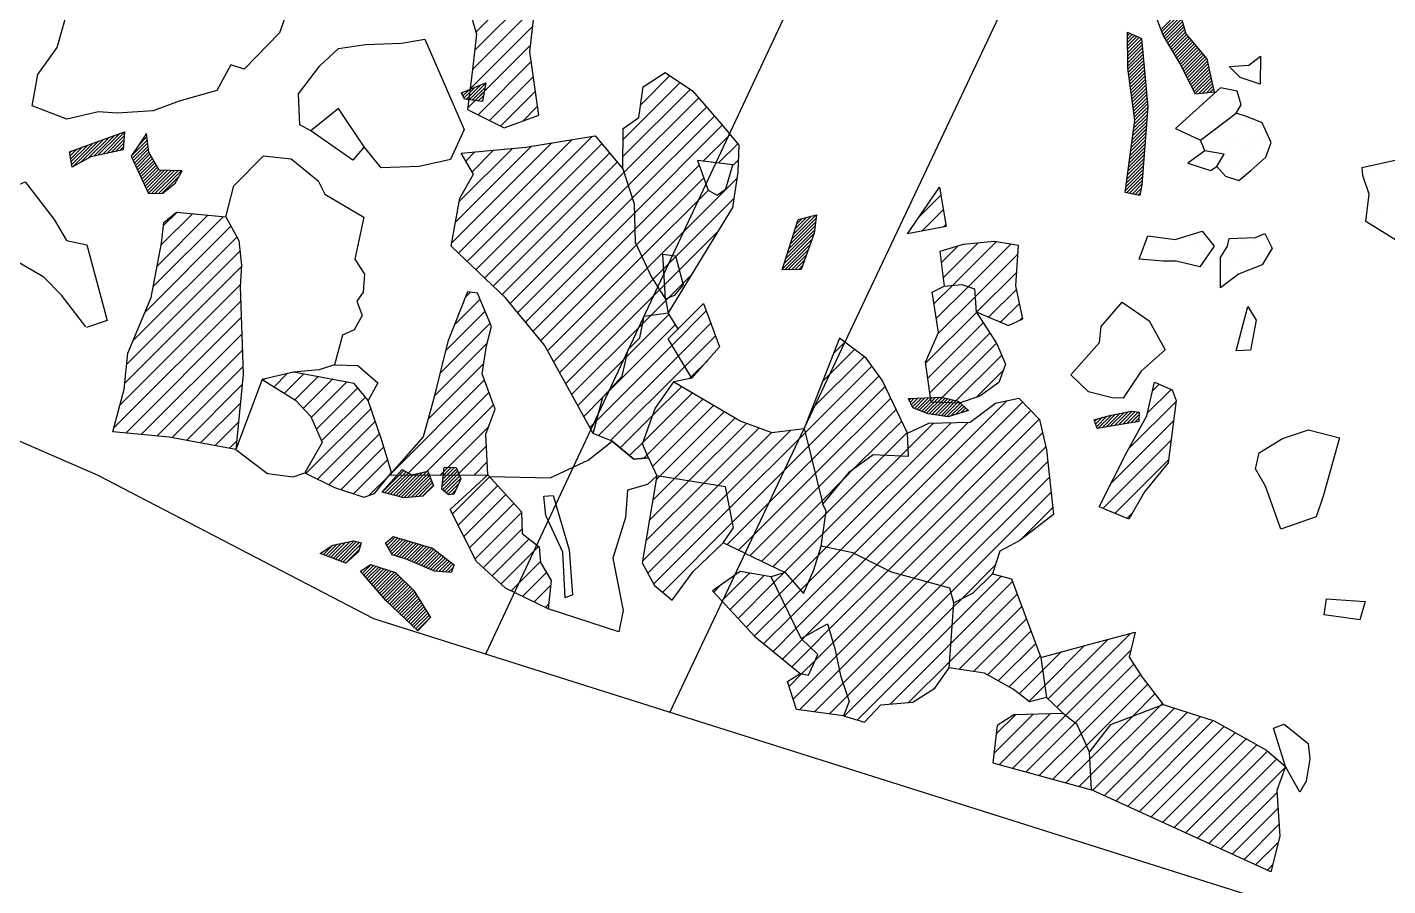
# Model space of a CAD drawing. Header units: metres. Extents: x -9.02 to -4.95, y -14.64 to -9.41.
# Drawn here: x -7.942 to -6.525, y -14.091 to -13.197 of the extents above; entities that cross this region are included whole.
import ezdxf

# ---------------------------------------------------------------- set-up
doc = ezdxf.new("R2010")
doc.units = ezdxf.units.M
doc.header["$LTSCALE"] = 25
doc.header["$MEASUREMENT"] = 0
doc.linetypes.add('STRICHPUNKTX2', pattern=[2, 1, -0.5, 0, -0.5])
doc.layers.get('0').update_dxf_attribs({"linetype": 'CONTINUOUS'})
for name, color, linetype in [('FEUER', 1, 'CONTINUOUS'), ('GRABUNGSGRENZE', 3, 'STRICHPUNKTX2'), ('KNOCHEN', 2, 'CONTINUOUS'), ('KNOCHENSCHRAFF', 2, 'CONTINUOUS'), ('STEINE', 4, 'CONTINUOUS'), ('STEINESCHRAFF', 4, 'CONTINUOUS')]:
    doc.layers.add(name, color=color, linetype=linetype)

# ---------------------------------------------------------------- blocks, each defined once
blk = doc.blocks.new('*X3')
at = {"color": 0}
for p, q in [((-748.7, -1327.11), (-747.57, -1325.98)), ((-748.47, -1327.23), (-746.97, -1325.74)), ((-748.15, -1327.27), (-746.43, -1325.55)), ((-747.84, -1327.31), (-746.51, -1325.98)), ((-748.92, -1326.63), (-748.77, -1326.47)), ((-748.81, -1326.87), (-748.17, -1326.23)), ((-747.52, -1327.35), (-746.58, -1326.41)), ((-747.21, -1327.39), (-746.66, -1326.84)), ((-746.9, -1327.43), (-746.74, -1327.27)), ((-789.43, -1334.26), (-786.75, -1331.58)), ((-788.63, -1333.8), (-786.2, -1331.38)), ((-787.82, -1333.35), (-785.64, -1331.18)), ((-787.26, -1333.14), (-785.09, -1330.97)), ((-786.81, -1333.05), (-784.53, -1330.77)), ((-786.35, -1332.95), (-784.04, -1330.63)), ((-785.9, -1332.85), (-784.07, -1331.02)), ((-785.45, -1332.75), (-784.1, -1331.4)), ((-783.36, -1333.13), (-781.67, -1331.45)), ((-782.6, -1332.02), (-781.71, -1331.13)), ((-781.84, -1330.91), (-781.75, -1330.81)), ((-789.74, -1332.8), (-789.53, -1332.59)), ((-789.69, -1333.1), (-788.97, -1332.38)), ((-789.64, -1333.41), (-788.42, -1332.18)), ((-789.59, -1333.71), (-787.86, -1331.98)), ((-789.54, -1334.01), (-787.31, -1331.78)), ((-785, -1332.65), (-784.12, -1331.78)), ((-784.55, -1332.55), (-784.15, -1332.16)), ((-783.24, -1333.37), (-781.64, -1331.77)), ((-783.13, -1333.61), (-781.6, -1332.08)), ((-783.02, -1333.86), (-781.57, -1332.4)), ((-782.91, -1334.1), (-781.53, -1332.72)), ((-782.8, -1334.34), (-781.4, -1332.94)), ((-782.68, -1334.58), (-781.27, -1333.16)), ((-782.57, -1334.82), (-781.14, -1333.39)), ((-782.46, -1335.06), (-781.01, -1333.61)), ((-782.35, -1335.3), (-780.88, -1333.84)), ((-782.23, -1335.55), (-780.75, -1334.06)), ((-782.12, -1335.79), (-780.62, -1334.28)), ((-782.01, -1336.03), (-780.49, -1334.51)), ((-781.9, -1336.27), (-780.21, -1334.59)), ((-781.79, -1336.51), (-779.87, -1334.6)), ((-781.67, -1336.75), (-779.53, -1334.61)), ((-781.56, -1336.99), (-779.19, -1334.62)), ((-781.24, -1337.02), (-778.85, -1334.63)), ((-780.88, -1337.02), (-778.51, -1334.65)), ((-780.52, -1337.02), (-778.16, -1334.66)), ((-780.17, -1337.02), (-778.36, -1335.21))]:
    blk.add_line(p, q, dxfattribs=at)
blk = doc.blocks.new('*X4')
at = {"color": 0}
for p, q in [((-750.95, -1367.19), (-749.46, -1365.7)), ((-750.91, -1366.8), (-749.68, -1365.57)), ((-750.87, -1366.41), (-750.03, -1365.56)), ((-750.83, -1366.01), (-750.37, -1365.55)), ((-750.79, -1365.62), (-750.71, -1365.54)), ((-757.21, -1368.15), (-754.95, -1365.89)), ((-756.93, -1368.22), (-754.72, -1366.01)), ((-756.64, -1368.29), (-754.49, -1366.13)), ((-756.36, -1368.36), (-754.26, -1366.26)), ((-756.08, -1368.44), (-753.93, -1366.28)), ((-755.8, -1368.51), (-753.48, -1366.18)), ((-755.52, -1368.58), (-753.02, -1366.08)), ((-755.24, -1368.65), (-752.57, -1365.98)), ((-754.95, -1368.72), (-752.38, -1366.15)), ((-754.57, -1368.69), (-752.29, -1366.41)), ((-754.18, -1368.66), (-752.19, -1366.66)), ((-753.79, -1368.62), (-752.09, -1366.92)), ((-750.99, -1367.59), (-749.36, -1365.96)), ((-750.94, -1367.89), (-749.26, -1366.21)), ((-750.75, -1368.05), (-749.16, -1366.46)), ((-750.56, -1368.21), (-749.06, -1366.71)), ((-753.41, -1368.59), (-752, -1367.18)), ((-753.02, -1368.56), (-751.9, -1367.44)), ((-750.37, -1368.38), (-749.29, -1367.3)), ((-750.01, -1368.38), (-749.57, -1367.93)), ((-756.74, -1373.69), (-755.86, -1372.81)), ((-763.36, -1374.65), (-762.4, -1373.69)), ((-763.1, -1374.75), (-761.92, -1373.56)), ((-762.84, -1374.84), (-761.46, -1373.46)), ((-762.59, -1374.94), (-761.01, -1373.36)), ((-762.33, -1375.04), (-760.55, -1373.26)), ((-762.07, -1375.13), (-760.15, -1373.21)), ((-761.81, -1375.23), (-759.88, -1373.29)), ((-761.56, -1375.33), (-759.6, -1373.37)), ((-761.3, -1375.42), (-759.45, -1373.57)), ((-761.04, -1375.52), (-759.62, -1374.1)), ((-756.61, -1373.92), (-755.59, -1372.89)), ((-756.49, -1374.15), (-755.31, -1372.97)), ((-756.36, -1374.37), (-755.04, -1373.05)), ((-756.24, -1374.6), (-754.77, -1373.14)), ((-756.01, -1374.73), (-754.5, -1373.22)), ((-755.74, -1374.81), (-754.23, -1373.3)), ((-755.47, -1374.9), (-753.96, -1373.38)), ((-755.2, -1374.98), (-753.69, -1373.47)), ((-754.93, -1375.06), (-753.42, -1373.55)), ((-754.66, -1375.15), (-753.14, -1373.63)), ((-754.41, -1375.25), (-752.87, -1373.71)), ((-754.16, -1375.36), (-752.6, -1373.8)), ((-753.91, -1375.46), (-752.33, -1373.88)), ((-753.67, -1375.57), (-752.06, -1373.96)), ((-753.42, -1375.67), (-751.84, -1374.09)), ((-763.61, -1374.55), (-763.45, -1374.39)), ((-753.17, -1375.78), (-751.64, -1374.25)), ((-752.92, -1375.88), (-751.44, -1374.4)), ((-752.67, -1375.99), (-751.24, -1374.55)), ((-752.42, -1376.09), (-751.04, -1374.7)), ((-752.17, -1376.2), (-750.83, -1374.86)), ((-751.93, -1376.3), (-750.63, -1375.01)), ((-751.65, -1376.38), (-750.43, -1375.16)), ((-751.32, -1376.41), (-750.23, -1375.31)), ((-751, -1376.43), (-750.03, -1375.47)), ((-750.67, -1376.46), (-749.83, -1375.62)), ((-759.46, -1376.41), (-759.32, -1376.27)), ((-759.29, -1376.6), (-758.37, -1375.68)), ((-759.13, -1376.79), (-758.11, -1375.76)), ((-758.96, -1376.97), (-757.84, -1375.85)), ((-758.8, -1377.16), (-757.57, -1375.94)), ((-758.63, -1377.35), (-757.31, -1376.02)), ((-758.47, -1377.54), (-757.04, -1376.11)), ((-758.31, -1377.73), (-756.77, -1376.2)), ((-758.14, -1377.92), (-756.5, -1376.28)), ((-757.98, -1378.11), (-756.24, -1376.37)), ((-757.81, -1378.3), (-755.97, -1376.46)), ((-757.65, -1378.49), (-755.74, -1376.58)), ((-757.49, -1378.68), (-755.57, -1376.76)), ((-757.32, -1378.87), (-755.39, -1376.93)), ((-750.34, -1376.48), (-749.84, -1375.98)), ((-757.16, -1379.06), (-755.21, -1377.11)), ((-757, -1379.25), (-755.03, -1377.28)), ((-756.83, -1379.44), (-754.85, -1377.46)), ((-756.65, -1379.61), (-754.67, -1377.64)), ((-756.47, -1379.78), (-754.5, -1377.81)), ((-756.29, -1379.96), (-754.32, -1377.99)), ((-756.11, -1380.13), (-754.14, -1378.16)), ((-755.92, -1380.3), (-753.96, -1378.34)), ((-755.74, -1380.47), (-753.82, -1378.55)), ((-755.56, -1380.64), (-753.68, -1378.77)), ((-755.38, -1380.81), (-753.55, -1378.98)), ((-755.19, -1380.98), (-753.41, -1379.2)), ((-755.01, -1381.15), (-753.28, -1379.42)), ((-754.83, -1381.33), (-753.14, -1379.64)), ((-754.65, -1381.5), (-753.01, -1379.86)), ((-754.46, -1381.67), (-752.87, -1380.08)), ((-754.28, -1381.84), (-752.74, -1380.3)), ((-754.1, -1382.01), (-752.6, -1380.51)), ((-753.92, -1382.18), (-752.47, -1380.73)), ((-753.73, -1382.35), (-752.33, -1380.95)), ((-753.55, -1382.52), (-752.2, -1381.17))]:
    blk.add_line(p, q, dxfattribs=at)
blk = doc.blocks.new('*X5')
at = {"color": 0}
for p, q in [((-781.05, -1346.73), (-773.74, -1339.43)), ((-780.63, -1344.55), (-775.36, -1339.28)), ((-780.22, -1342.37), (-776.98, -1339.13)), ((-779.98, -1340.36), (-778.61, -1338.99)), ((-783.17, -1352.39), (-772.35, -1341.57)), ((-781.88, -1349.34), (-772.97, -1340.43)), ((-783.81, -1354.8), (-772.04, -1343.03)), ((-784.01, -1356.77), (-771.89, -1344.65)), ((-784.51, -1359.03), (-772.01, -1346.53)), ((-785.15, -1361.44), (-771.96, -1348.26)), ((-783.92, -1361.98), (-771.9, -1349.96)), ((-782.31, -1362.14), (-771.84, -1351.67)), ((-780.7, -1362.29), (-771.78, -1353.38)), ((-779.11, -1362.47), (-771.72, -1355.08)), ((-768.48, -1357.15), (-767.14, -1355.81)), ((-777.61, -1362.74), (-771.79, -1356.93)), ((-769.57, -1356.47), (-769.43, -1356.33)), ((-767.39, -1357.83), (-765.41, -1355.85)), ((-766.3, -1358.51), (-763.92, -1356.12)), ((-765.44, -1359.41), (-762.43, -1356.4)), ((-764.61, -1360.35), (-760.94, -1356.68)), ((-764.06, -1361.57), (-759.77, -1357.27)), ((-763.52, -1362.79), (-758.96, -1358.23)), ((-776.12, -1363.01), (-771.98, -1358.88)), ((-765.13, -1366.17), (-758.38, -1359.42)), ((-774.62, -1363.29), (-772.17, -1360.84)), ((-763.96, -1366.77), (-757.93, -1360.74)), ((-773.12, -1363.56), (-772.36, -1362.79)), ((-762.79, -1367.36), (-757.49, -1362.06)), ((-761.53, -1367.88), (-757.06, -1363.4)), ((-760.2, -1368.31), (-756.66, -1364.77)), ((-758.6, -1368.48), (-756.47, -1366.35))]:
    blk.add_line(p, q, dxfattribs=at)
blk = doc.blocks.new('*X6')
at = {"color": 0}
for p, q in [((-749.91, -1370.4), (-746.02, -1366.51)), ((-749.32, -1371.57), (-745.19, -1367.44)), ((-748.72, -1372.75), (-744.35, -1368.37)), ((-748.13, -1373.92), (-743.52, -1369.31)), ((-747.54, -1375.09), (-742.71, -1370.27)), ((-746.69, -1376.02), (-742.66, -1371.98)), ((-745.77, -1376.86), (-741.92, -1373.01)), ((-744.85, -1377.71), (-740.93, -1373.79)), ((-743.79, -1378.42), (-740.75, -1375.38)), ((-742.6, -1379), (-740.11, -1376.51)), ((-741.41, -1379.58), (-739.66, -1377.83)), ((-740.22, -1380.15), (-739.89, -1379.82))]:
    blk.add_line(p, q, dxfattribs=at)
blk = doc.blocks.new('*X14')
at = {"color": 0}
for p, q in [((-676.12, -1319.94), (-674.22, -1318.04)), ((-676.02, -1320.2), (-674.14, -1318.31)), ((-675.92, -1320.45), (-674.06, -1318.59)), ((-675.8, -1320.68), (-673.98, -1318.86)), ((-679.62, -1320.26), (-679.6, -1320.24)), ((-679.62, -1320.61), (-679.35, -1320.35)), ((-675.67, -1320.91), (-673.9, -1319.14)), ((-675.54, -1321.13), (-673.82, -1319.41)), ((-675.41, -1321.35), (-673.74, -1319.68)), ((-675.27, -1321.57), (-673.66, -1319.96)), ((-675.14, -1321.79), (-673.58, -1320.23)), ((-679.61, -1320.96), (-679.11, -1320.46)), ((-679.61, -1321.31), (-678.87, -1320.57)), ((-679.6, -1321.65), (-678.62, -1320.68)), ((-679.6, -1322), (-678.38, -1320.79)), ((-679.59, -1322.35), (-678.14, -1320.9)), ((-679.59, -1322.7), (-678.11, -1321.22)), ((-679.58, -1323.05), (-678.08, -1321.55)), ((-675.01, -1322.01), (-673.47, -1320.47)), ((-674.88, -1322.24), (-673.31, -1320.66)), ((-674.75, -1322.46), (-673.14, -1320.85)), ((-674.62, -1322.68), (-672.98, -1321.05)), ((-674.48, -1322.9), (-672.82, -1321.24)), ((-674.35, -1323.12), (-672.66, -1321.43)), ((-674.22, -1323.34), (-672.5, -1321.62)), ((-674.09, -1323.57), (-672.34, -1321.81)), ((-679.58, -1323.4), (-678.05, -1321.87)), ((-679.58, -1323.75), (-678.02, -1322.19)), ((-679.56, -1324.08), (-677.99, -1322.52)), ((-679.52, -1324.4), (-677.96, -1322.84)), ((-679.47, -1324.71), (-677.93, -1323.16)), ((-673.98, -1323.81), (-672.18, -1322.01)), ((-673.86, -1324.04), (-672.01, -1322.2)), ((-673.74, -1324.28), (-671.85, -1322.39)), ((-673.62, -1324.51), (-671.69, -1322.58)), ((-673.5, -1324.75), (-671.53, -1322.77)), ((-673.38, -1324.98), (-671.37, -1322.97)), ((-679.43, -1325.02), (-677.9, -1323.49)), ((-679.39, -1325.33), (-677.87, -1323.81)), ((-679.35, -1325.65), (-677.84, -1324.13)), ((-679.31, -1325.96), (-677.81, -1324.46)), ((-673.26, -1325.21), (-671.29, -1323.24)), ((-673.14, -1325.45), (-671.23, -1323.53)), ((-673.02, -1325.68), (-671.16, -1323.82)), ((-672.91, -1325.92), (-671.1, -1324.11)), ((-672.79, -1326.15), (-671.03, -1324.4)), ((-679.27, -1326.27), (-677.78, -1324.78)), ((-679.23, -1326.59), (-677.75, -1325.11)), ((-679.19, -1326.9), (-677.72, -1325.43)), ((-679.15, -1327.21), (-677.69, -1325.75)), ((-672.67, -1326.39), (-670.97, -1324.69)), ((-672.55, -1326.62), (-670.91, -1324.98)), ((-672.22, -1326.64), (-670.84, -1325.27)), ((-671.82, -1326.6), (-670.78, -1325.56)), ((-671.43, -1326.56), (-670.72, -1325.85)), ((-679.11, -1327.52), (-677.66, -1326.08)), ((-679.07, -1327.84), (-677.63, -1326.4)), ((-679.02, -1328.15), (-677.6, -1326.72)), ((-678.98, -1328.46), (-677.57, -1327.05)), ((-678.94, -1328.77), (-677.54, -1327.37)), ((-671.03, -1326.52), (-670.65, -1326.14)), ((-670.64, -1326.48), (-670.59, -1326.43)), ((-678.97, -1330.22), (-677.54, -1328.79)), ((-678.92, -1329.81), (-677.51, -1328.4)), ((-678.9, -1329.09), (-677.51, -1327.69)), ((-678.87, -1329.4), (-677.48, -1328.02)), ((-679.18, -1331.84), (-677.66, -1330.32)), ((-679.13, -1331.44), (-677.63, -1329.94)), ((-679.08, -1331.03), (-677.6, -1329.55)), ((-679.02, -1330.62), (-677.57, -1329.17)), ((-679.34, -1333.06), (-677.75, -1331.47)), ((-679.29, -1332.65), (-677.72, -1331.08)), ((-679.23, -1332.25), (-677.69, -1330.7)), ((-679.55, -1334.68), (-677.86, -1333)), ((-679.5, -1334.28), (-677.83, -1332.62)), ((-679.44, -1333.87), (-677.81, -1332.23)), ((-679.39, -1333.47), (-677.78, -1331.85)), ((-679.76, -1336.31), (-677.98, -1334.53)), ((-679.71, -1335.9), (-677.95, -1334.15)), ((-679.66, -1335.5), (-677.92, -1333.76)), ((-679.6, -1335.09), (-677.89, -1333.38)), ((-679.81, -1336.72), (-678.01, -1334.91)), ((-679.71, -1336.97), (-678.04, -1335.3)), ((-679.42, -1337.03), (-678.07, -1335.68)), ((-679.12, -1337.09), (-678.1, -1336.06)), ((-678.83, -1337.15), (-678.17, -1336.49)), ((-678.54, -1337.21), (-678.25, -1336.92)), ((-714.87, -1342.78), (-712.1, -1340.01)), ((-714.71, -1342.26), (-712.04, -1339.6)), ((-714.54, -1341.74), (-712.07, -1339.28)), ((-714.37, -1341.22), (-712.54, -1339.39)), ((-714.2, -1340.7), (-713.01, -1339.5)), ((-714.04, -1340.18), (-713.47, -1339.62)), ((-715.38, -1344.35), (-712.29, -1341.26)), ((-715.21, -1343.83), (-712.21, -1340.83)), ((-715.04, -1343.31), (-712.15, -1340.42)), ((-715.54, -1344.87), (-712.49, -1341.81)), ((-715.29, -1344.97), (-712.68, -1342.36)), ((-714.93, -1344.96), (-712.87, -1342.9)), ((-714.57, -1344.96), (-713.06, -1343.45)), ((-714.21, -1344.95), (-713.26, -1344)), ((-713.84, -1344.94), (-713.45, -1344.54)), ((-702.34, -1358.53), (-702.18, -1358.38)), ((-702.22, -1358.77), (-701.81, -1358.36)), ((-702.11, -1359.01), (-701.44, -1358.34)), ((-702, -1359.25), (-701.07, -1358.33)), ((-701.8, -1359.41), (-700.7, -1358.31)), ((-701.55, -1359.51), (-700.33, -1358.3)), ((-701.29, -1359.61), (-699.96, -1358.28)), ((-701.04, -1359.71), (-699.59, -1358.26)), ((-700.79, -1359.81), (-699.22, -1358.25)), ((-700.53, -1359.91), (-698.88, -1358.26)), ((-700.26, -1359.99), (-698.6, -1358.33)), ((-699.95, -1360.03), (-698.31, -1358.39)), ((-699.64, -1360.08), (-698.02, -1358.46)), ((-699.33, -1360.12), (-697.74, -1358.53)), ((-699.02, -1360.17), (-697.45, -1358.6)), ((-698.72, -1360.22), (-697.19, -1358.69)), ((-698.41, -1360.26), (-697.01, -1358.86)), ((-697.99, -1360.19), (-696.82, -1359.03)), ((-697.47, -1360.03), (-696.64, -1359.2)), ((-696.95, -1359.87), (-696.45, -1359.36)), ((-696.44, -1359.7), (-696.27, -1359.53)), ((-682.26, -1361.43), (-680.85, -1360.02)), ((-681.83, -1361.36), (-680.4, -1359.93)), ((-681.4, -1361.28), (-679.96, -1359.84)), ((-680.97, -1361.21), (-679.52, -1359.75)), ((-680.54, -1361.13), (-679.11, -1359.7)), ((-680.11, -1361.06), (-678.8, -1359.74)), ((-679.68, -1360.98), (-678.48, -1359.78)), ((-679.26, -1360.91), (-678.4, -1360.05)), ((-683.03, -1360.79), (-682.75, -1360.51)), ((-682.94, -1361.05), (-682.26, -1360.37)), ((-682.85, -1361.32), (-681.76, -1360.23)), ((-682.69, -1361.51), (-681.29, -1360.11)), ((-678.83, -1360.83), (-678.42, -1360.42))]:
    blk.add_line(p, q, dxfattribs=at)
blk = doc.blocks.new('*X16')
at = {"color": 0}
for p, q in [((-741.11, -1308.57), (-741.09, -1308.54)), ((-741.98, -1311.2), (-740.1, -1309.32)), ((-741.77, -1312.76), (-739.1, -1310.09)), ((-741.99, -1314.75), (-738.77, -1311.53)), ((-734.31, -1314.14), (-731.69, -1311.51)), ((-734.02, -1315.62), (-729.92, -1311.52)), ((-733.69, -1311.75), (-732.95, -1311.01)), ((-733.13, -1316.49), (-728.15, -1311.51)), ((-748.25, -1317.47), (-744, -1313.22)), ((-741.84, -1316.37), (-738.52, -1313.04)), ((-748.65, -1316.1), (-746.52, -1313.97)), ((-747.85, -1318.84), (-742.95, -1313.93)), ((-741.57, -1317.86), (-738.26, -1314.55)), ((-732.23, -1317.36), (-728.54, -1313.67)), ((-747.46, -1320.21), (-742.22, -1314.98)), ((-739.95, -1318.01), (-738.07, -1316.13)), ((-747.58, -1322.11), (-741.84, -1316.37)), ((-747.81, -1324.1), (-741.57, -1317.86)), ((-738.64, -1318.47), (-738.07, -1317.9)), ((-748.06, -1326.12), (-741.54, -1319.6)), ((-748.33, -1328.15), (-741.76, -1321.59)), ((-747.24, -1328.83), (-741.69, -1323.28)), ((-746.05, -1329.41), (-741.47, -1324.83)), ((-732.14, -1331.41), (-726.19, -1325.47)), ((-730.32, -1327.82), (-727.25, -1324.75)), ((-744.86, -1329.99), (-741.25, -1326.38)), ((-732.15, -1333.19), (-725.14, -1326.18)), ((-732.04, -1334.85), (-724.26, -1327.07)), ((-742.58, -1329.48), (-741.03, -1327.93)), ((-731.61, -1336.18), (-723.44, -1328.02)), ((-731.17, -1337.52), (-722.62, -1328.97)), ((-730.96, -1339.07), (-721.8, -1329.92)), ((-749.28, -1343.25), (-737.43, -1331.4)), ((-748.37, -1344.11), (-735.32, -1331.06)), ((-723.78, -1333.66), (-721, -1330.88)), ((-749.98, -1342.18), (-739.55, -1331.75)), ((-749.59, -1340.03), (-741.67, -1332.1)), ((-749.2, -1337.87), (-743.66, -1332.33)), ((-748.52, -1333.65), (-747.56, -1332.69)), ((-747.86, -1334.76), (-745.61, -1332.51)), ((-747.46, -1344.97), (-734.34, -1331.84)), ((-746.56, -1345.83), (-733.54, -1332.81)), ((-722.2, -1333.85), (-720.2, -1331.85)), ((-745.65, -1346.69), (-732.74, -1333.78)), ((-730.91, -1340.79), (-724.2, -1334.08)), ((-720.73, -1334.14), (-720.14, -1333.56)), ((-744.74, -1347.55), (-732.04, -1334.85)), ((-730.74, -1342.39), (-723.74, -1335.39)), ((-729.62, -1344.8), (-720.28, -1335.47)), ((-743.9, -1348.48), (-731.61, -1336.18)), ((-730.18, -1343.6), (-723.28, -1336.7)), ((-743.11, -1349.45), (-731.17, -1337.52)), ((-726.67, -1343.62), (-720.6, -1337.55)), ((-742.31, -1350.42), (-730.96, -1339.07)), ((-741.52, -1351.4), (-730.91, -1340.79)), ((-726.29, -1345), (-722.28, -1341)), ((-740.72, -1352.37), (-730.74, -1342.39)), ((-740.01, -1353.42), (-730.18, -1343.6)), ((-727.91, -1344.86), (-726.67, -1343.62)), ((-739.38, -1354.56), (-729.62, -1344.8)), ((-729.02, -1345.97), (-727.91, -1344.86)), ((-727.8, -1346.52), (-726.29, -1345)), ((-725.91, -1346.39), (-725.05, -1345.54)), ((-748.58, -1347.86), (-748.03, -1347.3)), ((-738.75, -1355.7), (-729.02, -1345.97)), ((-738.12, -1356.84), (-728.33, -1347.05)), ((-728.33, -1347.05), (-727.8, -1346.52)), ((-727.42, -1347.91), (-725.91, -1346.39)), ((-749.71, -1350.75), (-747.01, -1348.05)), ((-729.22, -1349.71), (-727.67, -1348.16)), ((-727.67, -1348.16), (-727.42, -1347.91)), ((-750.62, -1353.43), (-746.49, -1349.3)), ((-731.77, -1354.03), (-727.35, -1349.6)), ((-730.09, -1350.58), (-729.22, -1349.71)), ((-727.03, -1352.82), (-723.47, -1349.26)), ((-751.21, -1355.79), (-745.97, -1350.55)), ((-737.49, -1357.98), (-730.09, -1350.58)), ((-734.26, -1358.29), (-726.67, -1350.69)), ((-726.37, -1353.93), (-722.99, -1350.55)), ((-751.81, -1358.15), (-746.27, -1352.62)), ((-734.91, -1360.7), (-727.03, -1352.82)), ((-725.71, -1355.04), (-722.51, -1351.84)), ((-736.86, -1359.12), (-731.77, -1354.03)), ((-734.69, -1362.24), (-726.37, -1353.93)), ((-752.46, -1360.58), (-746.63, -1354.74)), ((-733.43, -1362.76), (-725.71, -1355.04)), ((-725.05, -1356.14), (-723.36, -1354.46)), ((-756.47, -1366.35), (-746.57, -1356.45)), ((-725.23, -1356.32), (-725.05, -1356.14)), ((-754.7, -1366.34), (-746.1, -1357.74)), ((-736.23, -1360.25), (-734.26, -1358.29)), ((-752.92, -1366.34), (-745.63, -1359.04)), ((-751.15, -1366.33), (-746.15, -1361.33)), ((-735.6, -1361.39), (-734.91, -1360.7)), ((-732.43, -1363.52), (-729.04, -1360.13)), ((-731.47, -1364.33), (-730.02, -1362.88)), ((-749.38, -1366.33), (-746.36, -1363.31)), ((-729.97, -1364.59), (-729.62, -1364.25)), ((-747.6, -1366.32), (-746.27, -1364.99))]:
    blk.add_line(p, q, dxfattribs=at)
blk = doc.blocks.new('*X17')
at = {"color": 0}
for p, q in [((-699, -1344.24), (-697.27, -1342.5)), ((-698.8, -1345.8), (-695.19, -1342.19)), ((-697.83, -1346.6), (-693.28, -1342.05)), ((-696.2, -1346.74), (-691.76, -1342.3)), ((-695.47, -1347.78), (-691.01, -1343.32)), ((-695.32, -1349.39), (-691.14, -1345.22)), ((-699.76, -1348.53), (-697.83, -1346.6)), ((-699.52, -1350.06), (-696.2, -1346.74)), ((-694.07, -1349.92), (-691.17, -1347.01)), ((-699.35, -1351.65), (-695.47, -1347.78)), ((-692.83, -1350.44), (-690.86, -1348.47)), ((-700.64, -1354.71), (-695.34, -1349.41)), ((-690.86, -1350.24), (-690.55, -1349.93)), ((-700.41, -1356.25), (-694.64, -1350.49)), ((-700.18, -1357.79), (-693.95, -1351.56)), ((-710.2, -1353.67), (-709.05, -1352.51)), ((-699.41, -1358.78), (-693.25, -1352.63)), ((-712.5, -1359.5), (-707.03, -1354.04)), ((-711.35, -1356.59), (-708.04, -1353.28)), ((-697.7, -1358.84), (-692.71, -1353.86)), ((-713.18, -1361.95), (-706.23, -1355)), ((-695.35, -1358.26), (-692.53, -1355.44)), ((-729.04, -1360.13), (-726.03, -1357.12)), ((-712.82, -1363.36), (-705.48, -1356.02)), ((-712.47, -1364.78), (-704.83, -1357.14)), ((-730.02, -1362.88), (-724.92, -1357.78)), ((-729.62, -1364.25), (-723.8, -1358.43)), ((-712.12, -1366.2), (-704.26, -1358.33)), ((-708.06, -1374.51), (-692.15, -1358.59)), ((-729.07, -1365.46), (-722.69, -1359.09)), ((-728.32, -1366.48), (-721.58, -1359.74)), ((-711.77, -1367.61), (-703.69, -1359.53)), ((-706.89, -1375.1), (-690.52, -1358.74)), ((-705.71, -1375.69), (-689.66, -1359.64)), ((-726.79, -1366.73), (-720.46, -1360.4)), ((-725.27, -1366.97), (-719.27, -1360.97)), ((-723.75, -1367.22), (-717.97, -1361.44)), ((-710.98, -1373.89), (-697.98, -1360.9)), ((-709.5, -1374.18), (-696.17, -1360.85)), ((-707.95, -1365.55), (-703.12, -1360.73)), ((-704.53, -1376.29), (-688.79, -1360.54)), ((-702.45, -1363.6), (-699.8, -1360.94)), ((-722.23, -1367.46), (-716.67, -1361.91)), ((-721.34, -1368.34), (-714.67, -1361.67)), ((-721.05, -1369.82), (-713.18, -1361.95)), ((-704.9, -1364.28), (-702.55, -1361.93)), ((-703.21, -1376.73), (-688.45, -1361.96)), ((-720.76, -1371.3), (-712.82, -1363.36)), ((-711.01, -1370.39), (-704.9, -1364.28)), ((-703.2, -1364.35), (-702.45, -1363.6)), ((-701.82, -1377.11), (-688.12, -1363.4)), ((-721.3, -1373.6), (-712.47, -1364.78)), ((-711.33, -1372.47), (-703.2, -1364.35)), ((-709.29, -1366.9), (-707.95, -1365.55)), ((-700.44, -1377.49), (-687.91, -1364.96)), ((-729.4, -1371.1), (-725.27, -1366.97)), ((-729.04, -1368.98), (-726.79, -1366.73)), ((-728.69, -1366.86), (-728.32, -1366.48)), ((-720.1, -1374.17), (-712.12, -1366.2)), ((-711.42, -1369.03), (-709.29, -1366.9)), ((-699.05, -1377.87), (-687.74, -1366.56)), ((-730.1, -1375.34), (-722.23, -1367.46)), ((-729.75, -1373.22), (-723.75, -1367.22)), ((-729.56, -1376.56), (-721.34, -1368.34)), ((-718.9, -1374.74), (-711.77, -1367.61)), ((-697.98, -1378.57), (-687.56, -1368.15)), ((-728.93, -1377.7), (-721.05, -1369.82)), ((-717.7, -1375.31), (-711.42, -1369.03)), ((-690.78, -1373.14), (-687.39, -1369.75)), ((-728.01, -1378.55), (-720.76, -1371.3)), ((-716.51, -1375.89), (-711.01, -1370.39)), ((-715.31, -1376.46), (-711.33, -1372.47)), ((-714.47, -1377.38), (-711.82, -1374.73)), ((-721.85, -1379.46), (-718.96, -1376.57)), ((-721.01, -1380.38), (-717.45, -1376.83)), ((-697.86, -1381.99), (-692.75, -1376.88)), ((-696.91, -1379.27), (-693.38, -1375.73)), ((-722.7, -1378.54), (-721.95, -1377.79)), ((-720.16, -1381.3), (-716.42, -1377.56)), ((-713.65, -1378.33), (-712.84, -1377.52)), ((-698, -1383.89), (-691.57, -1377.46)), ((-727.04, -1379.35), (-726.84, -1379.14)), ((-719.31, -1382.23), (-715.84, -1378.75)), ((-698.14, -1385.8), (-691.09, -1378.75)), ((-697.72, -1380.08), (-696.91, -1379.27)), ((-718.47, -1383.15), (-715.26, -1379.94)), ((-717.5, -1383.94), (-714.68, -1381.13)), ((-697.17, -1386.6), (-690.61, -1380.04)), ((-716.52, -1384.74), (-714.1, -1382.32)), ((-712.59, -1384.34), (-710.67, -1382.42)), ((-695.63, -1386.83), (-690.14, -1381.33)), ((-694.2, -1387.17), (-689.66, -1382.62)), ((-715.55, -1385.53), (-713.49, -1383.47)), ((-713.49, -1383.47), (-713.13, -1383.12)), ((-712.11, -1385.63), (-710.26, -1383.78)), ((-693.07, -1387.8), (-689.18, -1383.92)), ((-714.57, -1386.32), (-712.59, -1384.34)), ((-714.42, -1389.71), (-709.91, -1385.2)), ((-691.93, -1388.43), (-688.71, -1385.21)), ((-713.76, -1390.81), (-709.62, -1386.67)), ((-713.55, -1387.07), (-712.11, -1385.63)), ((-690.89, -1389.15), (-688.45, -1386.72)), ((-714.85, -1388.37), (-713.55, -1387.07)), ((-712.2, -1391.02), (-709.22, -1388.05)), ((-689.89, -1389.93), (-688.22, -1388.26)), ((-710.63, -1391.23), (-708.77, -1389.36)), ((-692.94, -1396.51), (-687.67, -1391.24)), ((-683.45, -1397.63), (-676.21, -1390.39)), ((-683.26, -1399.21), (-674.7, -1390.65)), ((-682.05, -1399.76), (-673.36, -1391.07)), ((-693.5, -1395.31), (-689.48, -1391.28)), ((-693.27, -1393.31), (-691.28, -1391.32)), ((-691.56, -1396.9), (-686.07, -1391.41)), ((-690.17, -1397.28), (-685.07, -1392.17)), ((-683.54, -1395.95), (-679.07, -1391.48)), ((-680.83, -1400.31), (-672.02, -1391.5)), ((-679.62, -1400.87), (-670.68, -1391.93)), ((-678.41, -1401.42), (-669.53, -1392.55)), ((-688.79, -1397.66), (-684.43, -1393.31)), ((-677.19, -1401.98), (-668.4, -1393.19)), ((-675.98, -1402.53), (-667.27, -1393.82)), ((-687.4, -1398.04), (-683.89, -1394.53)), ((-674.77, -1403.09), (-666.14, -1394.46)), ((-673.56, -1403.64), (-665.03, -1395.11)), ((-686.02, -1398.43), (-683.54, -1395.95)), ((-672.34, -1404.2), (-664.07, -1395.92)), ((-671.13, -1404.75), (-663.17, -1396.79)), ((-684.63, -1398.81), (-683.45, -1397.63)), ((-669.92, -1405.31), (-664.05, -1399.44)), ((-668.7, -1405.86), (-663.94, -1401.1)), ((-667.49, -1406.42), (-663.84, -1402.77)), ((-666.28, -1406.97), (-663.92, -1404.62)), ((-665.06, -1407.53), (-664.5, -1406.97))]:
    blk.add_line(p, q, dxfattribs=at)
blk = doc.blocks.new('*X18')
at = {"color": 0}
for p, q in [((-701.32, -1339.48), (-699.04, -1337.2)), ((-701.01, -1340.94), (-698.79, -1338.72)), ((-698.82, -1340.52), (-698.54, -1340.24)), ((-677, -1357.59), (-676.3, -1356.89)), ((-677.53, -1359.89), (-675.07, -1357.43)), ((-679.44, -1363.56), (-674.55, -1358.68)), ((-681.3, -1367.2), (-674.82, -1360.71)), ((-682.18, -1369.84), (-675.09, -1362.75)), ((-680.92, -1370.35), (-675.35, -1364.78)), ((-679.67, -1370.87), (-679.07, -1370.27)), ((-712.84, -1377.52), (-709.5, -1374.18)), ((-711.82, -1374.73), (-710.98, -1373.89)), ((-714.68, -1381.13), (-708.06, -1374.51)), ((-714.1, -1382.32), (-706.89, -1375.1)), ((-716.42, -1377.56), (-715.4, -1376.54)), ((-713.13, -1383.12), (-705.71, -1375.69)), ((-710.67, -1382.42), (-704.53, -1376.29)), ((-710.26, -1383.78), (-703.21, -1376.73)), ((-715.84, -1378.75), (-714.47, -1377.38)), ((-715.26, -1379.94), (-713.65, -1378.33)), ((-709.91, -1385.2), (-701.82, -1377.11)), ((-709.62, -1386.67), (-700.44, -1377.49)), ((-709.22, -1388.05), (-699.05, -1377.87)), ((-708.77, -1389.36), (-697.98, -1378.57)), ((-709.09, -1391.45), (-697.72, -1380.08)), ((-707.73, -1391.85), (-697.86, -1381.99)), ((-704.32, -1390.21), (-698, -1383.89)), ((-688.22, -1388.26), (-684.07, -1384.11)), ((-687.88, -1389.68), (-681.67, -1383.48)), ((-686.97, -1390.55), (-679.28, -1382.85)), ((-688.45, -1386.72), (-686.5, -1384.77)), ((-686.07, -1391.41), (-679.25, -1384.59)), ((-702.4, -1390.06), (-698.14, -1385.8)), ((-685.07, -1392.17), (-678.96, -1386.06)), ((-684.43, -1393.31), (-678.27, -1387.14)), ((-683.89, -1394.53), (-677.52, -1388.16)), ((-679.07, -1391.48), (-676.75, -1389.16)), ((-676.21, -1390.39), (-675.98, -1390.16))]:
    blk.add_line(p, q, dxfattribs=at)
blk = doc.blocks.new('*X22')
at = {"color": 0}
for p, q in [((-668.125, -1328.75), (-668.125, -1328.75)), ((-670, -1330), (-670, -1330)), ((-668.75, -1330), (-668.75, -1330)), ((-667.5, -1330), (-667.5, -1330)), ((-666.25, -1330), (-666.25, -1330)), ((-670.625, -1331.25), (-670.625, -1331.25)), ((-669.375, -1331.25), (-669.375, -1331.25)), ((-668.125, -1331.25), (-668.125, -1331.25)), ((-666.875, -1331.25), (-666.875, -1331.25)), ((-665.625, -1331.25), (-665.625, -1331.25)), ((-671.25, -1332.5), (-671.25, -1332.5)), ((-670, -1332.5), (-670, -1332.5)), ((-668.75, -1332.5), (-668.75, -1332.5)), ((-667.5, -1332.5), (-667.5, -1332.5)), ((-666.25, -1332.5), (-666.25, -1332.5)), ((-665, -1332.5), (-665, -1332.5)), ((-669.375, -1333.75), (-669.375, -1333.75)), ((-668.125, -1333.75), (-668.125, -1333.75)), ((-666.875, -1333.75), (-666.875, -1333.75)), ((-668.75, -1335), (-668.75, -1335)), ((-667.5, -1335), (-667.5, -1335)), ((-655, -1335), (-655, -1335)), ((-653.75, -1335), (-653.75, -1335)), ((-654.375, -1336.25), (-654.375, -1336.25)), ((-653.125, -1336.25), (-653.125, -1336.25)), ((-654.375, -1338.75), (-654.375, -1338.75)), ((-653.75, -1337.5), (-653.75, -1337.5)), ((-653.125, -1338.75), (-653.125, -1338.75)), ((-653.75, -1340), (-653.75, -1340)), ((-671.875, -1341.25), (-671.875, -1341.25)), ((-677.5, -1342.5), (-677.5, -1342.5)), ((-676.25, -1342.5), (-676.25, -1342.5)), ((-675, -1342.5), (-675, -1342.5)), ((-673.75, -1342.5), (-673.75, -1342.5)), ((-672.5, -1342.5), (-672.5, -1342.5)), ((-671.25, -1342.5), (-671.25, -1342.5)), ((-668.75, -1342.5), (-668.75, -1342.5)), ((-667.5, -1342.5), (-667.5, -1342.5)), ((-666.25, -1342.5), (-666.25, -1342.5)), ((-665, -1342.5), (-665, -1342.5)), ((-678.125, -1343.75), (-678.125, -1343.75)), ((-676.875, -1343.75), (-676.875, -1343.75)), ((-675.625, -1343.75), (-675.625, -1343.75)), ((-674.375, -1343.75), (-674.375, -1343.75)), ((-673.125, -1343.75), (-673.125, -1343.75)), ((-671.875, -1343.75), (-671.875, -1343.75)), ((-669.375, -1343.75), (-669.375, -1343.75)), ((-668.125, -1343.75), (-668.125, -1343.75)), ((-666.875, -1343.75), (-666.875, -1343.75)), ((-665.625, -1343.75), (-665.625, -1343.75)), ((-668.75, -1345), (-668.75, -1345)), ((-667.5, -1345), (-667.5, -1345)), ((-669.375, -1346.25), (-669.375, -1346.25))]:
    blk.add_line(p, q, dxfattribs=at)

msp = doc.modelspace()

# ---------------------------------------------------------------- linework, layer by layer
at = {"layer": 'GRABUNGSGRENZE'}
for points in [[(-7.4644, -13.8499), (-6.0662, -10.8677)], [(-5.8713, -10.9442), (-7.2725, -13.9105)]]:
    msp.add_lwpolyline(points, dxfattribs=at)
at = {"layer": 'GRABUNGSGRENZE', "flags": 128}
msp.add_lwpolyline([(-9.0239, -13.3627), (-8.5245, -13.5375), (-8.2981, -13.6414), (-8.1787, -13.6394), (-8.0496, -13.6328), (-7.9511, -13.6274), (-7.869, -13.6634), (-7.5812, -13.813), (-4.9705, -14.6377)], dxfattribs=at)
at = {"layer": 'KNOCHEN'}
for points in [[(-6.7252, -13.2668), (-6.7415, -13.2345), (-6.7589, -13.2054), (-6.7691, -13.1788), (-6.7435, -13.1758), (-6.7354, -13.2039), (-6.7134, -13.23), (-6.7058, -13.2647), (-6.7252, -13.2668)], [(-6.7984, -13.3694), (-6.7886, -13.2938), (-6.7957, -13.2396), (-6.7962, -13.2023), (-6.7814, -13.2089), (-6.7748, -13.28), (-6.781, -13.3613), (-6.7831, -13.3725), (-6.7984, -13.3694)], [(-7.4896, -13.2655), (-7.4643, -13.2551), (-7.4677, -13.2745), (-7.4865, -13.2721), (-7.4896, -13.2655)], [(-7.895, -13.343), (-7.8976, -13.3267), (-7.8404, -13.3059), (-7.8418, -13.3247), (-7.8757, -13.3321), (-7.895, -13.343)], [(-7.8336, -13.3313), (-7.8155, -13.3703), (-7.8007, -13.3701), (-7.7876, -13.3594), (-7.7806, -13.3466), (-7.7806, -13.3466), (-7.8045, -13.3458), (-7.8153, -13.3271), (-7.8175, -13.3078), (-7.8336, -13.3313)], [(-7.1558, -13.4498), (-7.1389, -13.3972), (-7.12, -13.3926), (-7.1225, -13.4115), (-7.1359, -13.4493), (-7.1558, -13.4498)], [(-7.0241, -13.5839), (-6.9898, -13.5824), (-6.9724, -13.5865), (-6.9617, -13.5962), (-6.9827, -13.6028), (-7.0036, -13.5997), (-7.0195, -13.5936), (-7.0241, -13.5839)], [(-6.8309, -13.606), (-6.8145, -13.6015), (-6.792, -13.5969), (-6.7838, -13.5979), (-6.7844, -13.6076), (-6.8278, -13.6152), (-6.8309, -13.606)], [(-7.5102, -13.6783), (-7.5078, -13.6554), (-7.4951, -13.6558), (-7.4904, -13.6674), (-7.4974, -13.6833), (-7.503, -13.6843), (-7.5102, -13.6783)], [(-7.5726, -13.6813), (-7.5515, -13.6578), (-7.5413, -13.6633), (-7.5245, -13.6596), (-7.5188, -13.6748), (-7.5299, -13.6855), (-7.5497, -13.6872), (-7.5726, -13.6813)], [(-7.3816, -13.7915), (-7.3841, -13.744), (-7.4019, -13.7056), (-7.4039, -13.6857), (-7.3942, -13.6847), (-7.3774, -13.7414), (-7.3739, -13.7884), (-7.3816, -13.7915)], [(-7.4973, -13.7569), (-7.5003, -13.7651), (-7.5176, -13.7637), (-7.5472, -13.7512), (-7.5619, -13.7468), (-7.5686, -13.7346), (-7.5606, -13.7275), (-7.5198, -13.7398), (-7.4973, -13.7569)], [(-7.6367, -13.7453), (-7.6235, -13.7366), (-7.6022, -13.7319), (-7.5941, -13.7343), (-7.597, -13.7435), (-7.6101, -13.7553), (-7.6367, -13.7453)], [(-7.5948, -13.7638), (-7.5842, -13.7566), (-7.5582, -13.765), (-7.5393, -13.7837), (-7.5218, -13.812), (-7.5349, -13.8258), (-7.5682, -13.7946), (-7.5882, -13.7714), (-7.5948, -13.7638)]]:
    msp.add_lwpolyline(points, dxfattribs=at)
at = {"layer": 'STEINE'}
for points in [[(-7.9366, -13.2788), (-7.9308, -13.2462), (-7.9107, -13.2181), (-7.9003, -13.1814), (-7.8711, -13.1568), (-7.8555, -13.1343), (-7.8502, -13.0906), (-7.8235, -13.0705), (-7.7958, -13.0993), (-7.7575, -13.1188), (-7.7349, -13.1491), (-7.7008, -13.1625), (-7.6677, -13.1709), (-7.6791, -13.203), (-7.7159, -13.2409), (-7.7297, -13.2364), (-7.7442, -13.263), (-7.7837, -13.274), (-7.8106, -13.2843), (-7.8482, -13.2867), (-7.8675, -13.2853), (-7.9004, -13.2927), (-7.9366, -13.2788)], [(-7.4834, -13.2829), (-7.4452, -13.3017), (-7.409, -13.2888), (-7.4183, -13.2226), (-7.4143, -13.1863), (-7.4205, -13.1522), (-7.4354, -13.1308), (-7.4665, -13.1401), (-7.4865, -13.161), (-7.4739, -13.2043), (-7.4784, -13.2441), (-7.4834, -13.2829)], [(-7.6463, -13.3049), (-7.658, -13.2989), (-7.6593, -13.2664), (-7.6372, -13.2372), (-7.6175, -13.2193), (-7.5896, -13.215), (-7.552, -13.2137), (-7.5276, -13.2094), (-7.4867, -13.3036), (-7.5012, -13.3347), (-7.5337, -13.3421), (-7.5733, -13.3434), (-7.5908, -13.3217), (-7.6175, -13.2818), (-7.6463, -13.3049)], [(-6.658, -13.2564), (-6.6789, -13.2493), (-6.6902, -13.2381), (-6.6698, -13.2365), (-6.6576, -13.2273), (-6.658, -13.2564)], [(-7.3217, -13.3447), (-7.3213, -13.3024), (-7.305, -13.2911), (-7.3005, -13.259), (-7.2775, -13.2441), (-7.2489, -13.2634), (-7.2172, -13.3001), (-7.2009, -13.3199), (-7.2018, -13.348), (-7.2074, -13.3847), (-7.2744, -13.4945)], [(-6.7201, -13.3147), (-6.6829, -13.2865), (-6.6778, -13.2779), (-6.682, -13.2636), (-6.6993, -13.2601), (-6.7461, -13.3025), (-6.7201, -13.3147)], [(-6.7032, -13.3422), (-6.694, -13.3523), (-6.6802, -13.3569), (-6.6675, -13.3462), (-6.6522, -13.3324), (-6.6466, -13.3171), (-6.6559, -13.2967), (-6.6722, -13.2901), (-6.6829, -13.2865)], [(-7.5908, -13.3217), (-7.6028, -13.3355), (-7.6463, -13.3049)], [(-7.3526, -13.6201), (-7.4033, -13.5284), (-7.4437, -13.4791), (-7.5004, -13.4252), (-7.4914, -13.3752), (-7.4772, -13.3502), (-7.49, -13.3283), (-7.4227, -13.322), (-7.3503, -13.3101), (-7.3217, -13.3447), (-7.3098, -13.3809), (-7.3087, -13.4211), (-7.2918, -13.4573), (-7.277, -13.4802), (-7.2744, -13.4945)], [(-6.7155, -13.3259), (-6.7201, -13.3147)], [(-7.735, -13.3945), (-7.7266, -13.3624), (-7.6959, -13.3312), (-7.6669, -13.334), (-7.6388, -13.3572), (-7.632, -13.3708), (-7.5912, -13.3949), (-7.6005, -13.4387), (-7.5907, -13.4543), (-7.5921, -13.4731), (-7.5986, -13.4823), (-7.5929, -13.4975), (-7.6014, -13.5123), (-7.6136, -13.518), (-7.622, -13.5486), (-7.6377, -13.5538), (-7.6646, -13.5565), (-7.6971, -13.5639), (-7.6623, -13.5855), (-7.6464, -13.6026), (-7.6345, -13.6295), (-7.6526, -13.6611), (-7.622, -13.6766), (-7.5914, -13.6866), (-7.5802, -13.6829), (-7.5626, -13.6609), (-7.5726, -13.6275), (-7.5866, -13.5859), (-7.6015, -13.5682), (-7.6646, -13.5565)], [(-6.7155, -13.3259), (-6.7333, -13.3387), (-6.7098, -13.3463), (-6.7032, -13.3422), (-6.6956, -13.3294), (-6.7155, -13.3259)], [(-6.5517, -13.3433), (-6.513, -13.3346), (-6.4799, -13.3233), (-6.4585, -13.3263), (-6.4747, -13.3569), (-6.4843, -13.385), (-6.4996, -13.4146), (-6.5159, -13.4192), (-6.548, -13.3994), (-6.5445, -13.3709), (-6.5512, -13.3515), (-6.5517, -13.3433)], [(-7.2069, -13.3403), (-7.2437, -13.3358), (-7.2329, -13.3669), (-7.2232, -13.372), (-7.2145, -13.3653), (-7.2069, -13.3403)], [(-7.8809, -13.509), (-7.9061, -13.4762), (-7.9245, -13.4575), (-7.9501, -13.4425), (-7.9566, -13.3912), (-7.9659, -13.3679), (-7.9441, -13.3581), (-7.9138, -13.3975), (-7.901, -13.4192), (-7.8796, -13.4236), (-7.8586, -13.5027), (-7.8799, -13.51)], [(-7.0253, -13.4123), (-6.9917, -13.3638), (-6.985, -13.4046), (-7.0253, -13.4123)], [(-7.8526, -13.6185), (-7.8408, -13.5742), (-7.837, -13.5366), (-7.8126, -13.4785), (-7.8018, -13.422), (-7.7995, -13.4006), (-7.7864, -13.3898), (-7.735, -13.3945), (-7.7216, -13.4193), (-7.7188, -13.4452), (-7.7202, -13.4671), (-7.7169, -13.5585), (-7.7244, -13.6368), (-7.7941, -13.6242), (-7.8526, -13.6185)], [(-6.784, -13.4387), (-6.7749, -13.4142), (-6.7463, -13.4183), (-6.7183, -13.4095), (-6.706, -13.4253), (-6.7208, -13.4467), (-6.7453, -13.4407), (-6.759, -13.4407), (-6.784, -13.4387)], [(-6.6903, -13.4171), (-6.6627, -13.416), (-6.653, -13.4119), (-6.6454, -13.4272), (-6.656, -13.4445), (-6.6805, -13.4543), (-6.6993, -13.4686), (-6.6994, -13.437), (-6.6918, -13.4253), (-6.6903, -13.4171)], [(-6.9537, -13.4937), (-6.92, -13.5079), (-6.9052, -13.5007), (-6.9124, -13.4666), (-6.9095, -13.4243), (-6.9345, -13.4202), (-6.9671, -13.4234), (-6.9916, -13.4306), (-6.9869, -13.4668)], [(-7.277, -13.4802), (-7.2801, -13.4333), (-7.2669, -13.4353), (-7.2587, -13.4654), (-7.2683, -13.4766), (-7.277, -13.4802)], [(-7.462, -13.6632), (-7.4643, -13.6209), (-7.4546, -13.5949), (-7.468, -13.5582), (-7.4635, -13.5291), (-7.4584, -13.5087), (-7.4728, -13.4741), (-7.4835, -13.4726), (-7.5038, -13.5246), (-7.5189, -13.5848), (-7.5295, -13.6236), (-7.5647, -13.6635), (-7.462, -13.6632)], [(-6.9996, -13.4729), (-6.9869, -13.4668), (-6.9685, -13.4652), (-6.9553, -13.4697), (-6.9537, -13.4937), (-6.9322, -13.5268), (-6.923, -13.5482), (-6.93, -13.5671), (-6.9499, -13.5814), (-6.9713, -13.5886), (-7.0004, -13.5876), (-7.0066, -13.5458), (-6.9929, -13.5152), (-6.9996, -13.4729)], [(-7.2497, -13.5627), (-7.2743, -13.5215), (-7.2377, -13.4847), (-7.2208, -13.53), (-7.2497, -13.5627)], [(-6.8122, -13.5831), (-6.8367, -13.577), (-6.8551, -13.5592), (-6.8251, -13.5255), (-6.8236, -13.5087), (-6.8018, -13.4836), (-6.7737, -13.503), (-6.7568, -13.533), (-6.7817, -13.5555), (-6.8005, -13.5836), (-6.8122, -13.5831)], [(-7.2949, -13.6455), (-7.3102, -13.647), (-7.3327, -13.6282), (-7.3526, -13.6201), (-7.3425, -13.5823), (-7.3222, -13.5604), (-7.3161, -13.5328), (-7.3039, -13.5206), (-7.2994, -13.4981), (-7.2744, -13.4945), (-7.2744, -13.4945)], [(-7.2636, -13.5118), (-7.2744, -13.4945)], [(-6.6828, -13.5343), (-6.6707, -13.4879), (-6.662, -13.5022), (-6.6681, -13.5333), (-6.6828, -13.5343)], [(-7.1133, -13.694), (-7.0853, -13.6597), (-7.0609, -13.6423), (-7.0242, -13.6438), (-7.0253, -13.6198), (-7.0514, -13.5648), (-7.0683, -13.5419), (-7.0959, -13.5211), (-7.1329, -13.615)], [(-7.622, -13.5486), (-7.5976, -13.5494), (-7.5766, -13.5675), (-7.5866, -13.5859)], [(-7.6971, -13.5639), (-7.7244, -13.6368), (-7.6917, -13.6619), (-7.6647, -13.6653), (-7.6526, -13.6611)], [(-7.2949, -13.6455), (-7.3011, -13.6312), (-7.2879, -13.5944), (-7.2686, -13.5664), (-7.1987, -13.6075), (-7.1665, -13.6191), (-7.1329, -13.615), (-7.1133, -13.694)], [(-7.2497, -13.5627), (-7.2686, -13.5664)], [(-6.8257, -13.6968), (-6.7963, -13.6391), (-6.776, -13.6019), (-6.7679, -13.5667), (-6.7495, -13.5748), (-6.7454, -13.586), (-6.7539, -13.6508), (-6.7783, -13.6809), (-6.7946, -13.7095), (-6.8257, -13.6968)], [(-7.0253, -13.6198), (-7.0029, -13.6096), (-6.96, -13.6084), (-6.9336, -13.5885), (-6.9091, -13.5833), (-6.8876, -13.6057), (-6.8804, -13.6373), (-6.8731, -13.7046), (-6.9082, -13.7317), (-6.9291, -13.743), (-6.9367, -13.7664), (-6.9576, -13.7869), (-6.9769, -13.7966)], [(-7.4602, -13.6651), (-7.3974, -13.6666), (-7.3576, -13.6482), (-7.3327, -13.6282), (-7.3102, -13.647), (-7.2949, -13.6455), (-7.2862, -13.6643), (-7.2959, -13.6735), (-7.3168, -13.6792), (-7.3187, -13.7077), (-7.3319, -13.7501), (-7.3211, -13.8046), (-7.3256, -13.827), (-7.3994, -13.8029)], [(-6.6365, -13.7198), (-6.6524, -13.675), (-6.6627, -13.6572), (-6.6591, -13.6403), (-6.6347, -13.6255), (-6.6077, -13.6163), (-6.5755, -13.6248), (-6.5922, -13.6856), (-6.5998, -13.707), (-6.6365, -13.7198)], [(-7.5013, -13.6995), (-7.462, -13.6632), (-7.4271, -13.702), (-7.4265, -13.7244), (-7.4086, -13.7384), (-7.4074, -13.7547), (-7.3961, -13.7734), (-7.3994, -13.8029), (-7.4438, -13.7814), (-7.474, -13.7537), (-7.5013, -13.6995)], [(-7.2172, -13.734), (-7.2065, -13.7187), (-7.2148, -13.6759), (-7.2862, -13.6643), (-7.3013, -13.7551), (-7.2885, -13.7785), (-7.2701, -13.7938), (-7.2482, -13.7641), (-7.2172, -13.734)], [(-7.1937, -13.7451), (-7.1524, -13.7649), (-7.1335, -13.7868), (-7.1228, -13.7623), (-7.1152, -13.7378), (-7.1097, -13.7011), (-7.1133, -13.694)], [(-7.1937, -13.7451), (-7.2172, -13.734)], [(-7.0919, -13.9142), (-7.0699, -13.9208), (-7.0531, -13.9029), (-7.0195, -13.9002), (-6.9966, -13.8854), (-6.9818, -13.8645), (-6.9769, -13.7966), (-6.981, -13.7813), (-7.0417, -13.7647), (-7.0821, -13.7444), (-7.1152, -13.7378)], [(-7.1185, -13.8505), (-7.1359, -13.8337), (-7.1672, -13.7696), (-7.1993, -13.764), (-7.2283, -13.784), (-7.1843, -13.8318), (-7.1368, -13.8704), (-7.1282, -13.8719), (-7.1185, -13.8505)], [(-7.1524, -13.7649), (-7.1672, -13.7696)], [(-6.9367, -13.7664), (-6.9168, -13.7715), (-6.8865, -13.8535), (-6.8803, -13.8953), (-6.8981, -13.8999), (-6.915, -13.8867), (-6.9451, -13.87), (-6.9818, -13.8645)], [(-6.5914, -13.809), (-6.5889, -13.7926), (-6.5486, -13.7951), (-6.5542, -13.8145), (-6.5914, -13.809)], [(-7.1359, -13.8337), (-7.1084, -13.8184), (-7.1007, -13.8443), (-7.095, -13.8724), (-7.0858, -13.8994), (-7.0919, -13.9142), (-7.1408, -13.9077), (-7.1501, -13.8786), (-7.1368, -13.8704)], [(-6.8865, -13.8535), (-6.8391, -13.8407), (-6.7882, -13.8273), (-6.7942, -13.8533), (-6.7809, -13.8742), (-6.7589, -13.9027)], [(-6.8803, -13.8953), (-6.8607, -13.9141)], [(-6.8337, -13.9916), (-6.8358, -13.9523), (-6.8486, -13.9233), (-6.8634, -13.9121), (-6.9144, -13.9132), (-6.9317, -13.9245), (-6.9362, -13.9633), (-6.8337, -13.9916)], [(-6.8358, -13.9523), (-6.8133, -13.9235), (-6.7589, -13.9027), (-6.706, -13.9195), (-6.6513, -13.9502), (-6.6314, -13.9671), (-6.6406, -13.9922), (-6.6376, -14.0397), (-6.6469, -14.077), (-6.8337, -13.9916)], [(-6.6314, -13.9671), (-6.6441, -13.9272), (-6.6329, -13.9232), (-6.6079, -13.9431), (-6.6064, -13.9595), (-6.61, -13.9825), (-6.6166, -13.9937), (-6.6314, -13.9671)]]:
    msp.add_lwpolyline(points, dxfattribs=at)

# ---------------------------------------------------------------- block references
at = {"layer": 'FEUER', "xscale": 0.01, "yscale": 0.01, "zscale": 0.01}
for name in ['*X5', '*X16', '*X18', '*X17', '*X6']:
    msp.add_blockref(name, (0, 0), dxfattribs=at)
at = {"layer": 'KNOCHENSCHRAFF', "xscale": 0.01, "yscale": 0.01, "zscale": 0.01}
for name in ['*X14', '*X3', '*X4']:
    msp.add_blockref(name, (0, 0), dxfattribs=at)
at = {"layer": 'STEINESCHRAFF', "xscale": 0.01, "yscale": 0.01, "zscale": 0.01}
msp.add_blockref('*X22', (0, 0), dxfattribs=at)

doc.saveas('drawing.dxf')
